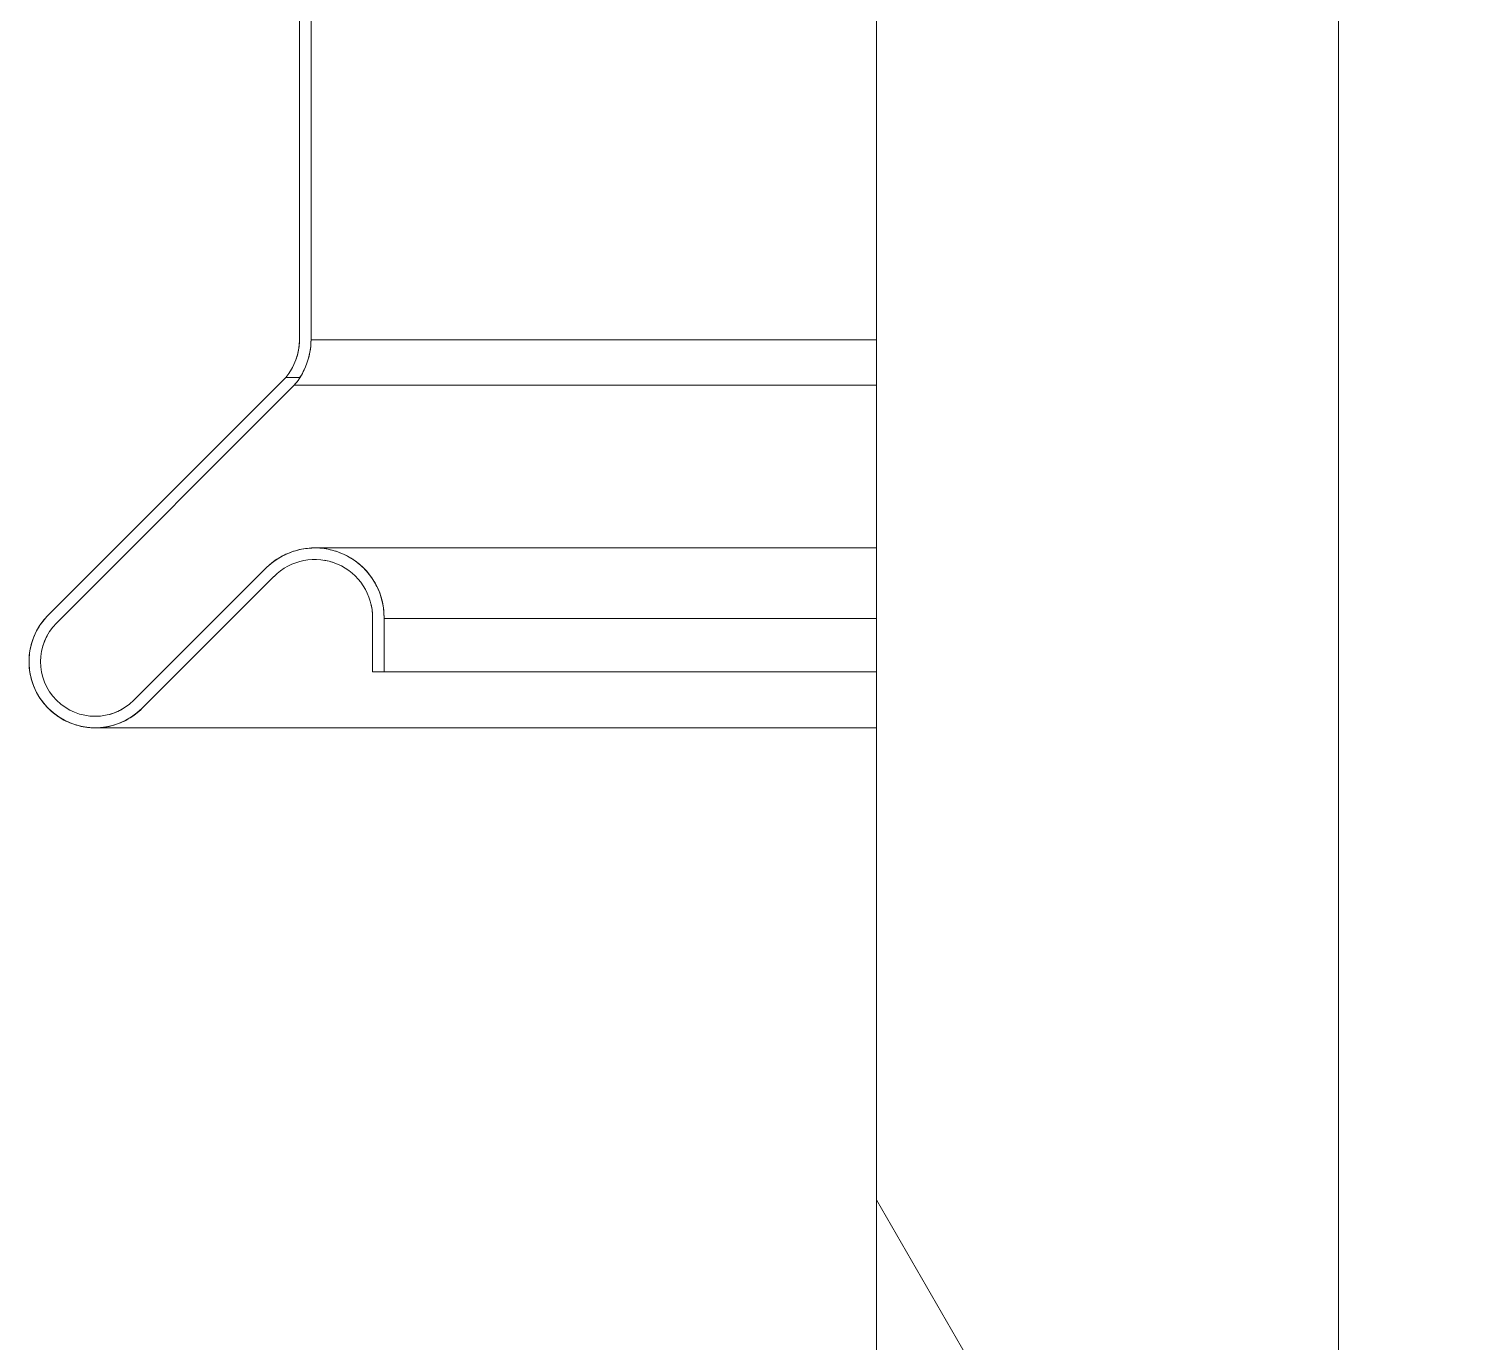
# Model space of a CAD drawing. Header units: millimetres. Extents: x -515342 to 330399, y -224905 to 507333.
# Drawn here: x 136837.1 to 136962.9, y 105274.6 to 105388.3 of the extents above; entities that cross this region are included whole.
import ezdxf

# ---------------------------------------------------------------- set-up
doc = ezdxf.new("R2010")
doc.units = ezdxf.units.MM
for name, color, linetype, lineweight in [('Ограждение', 7, 'Continuous', 0), ('Стены внутренние', 7, 'Continuous', 0), ('Стены отделка', 7, 'Continuous', 0), ('Стены перегородки', 7, 'Continuous', 0)]:
    doc.layers.add(name, color=color, linetype=linetype, lineweight=lineweight)

# ---------------------------------------------------------------- blocks, each defined once
blk = doc.blocks.new('Ограждение - Ограждение-9804452-О_АР_П_Разрез 1-1')
at = {"layer": 'Ограждение'}
h = blk.add_hatch(dxfattribs=at)
h.set_pattern_fill('FP_9', color=256, style=0, pattern_type=2)
h.set_pattern_definition([(45, (48650.6, 7579.1), (-106.066, 106.066), [])])
h.paths.add_polyline_path([(48690.82, 17296.59), (48695.65, 17298.78), (48688.96, 17298.78), (48690.08, 17297.47)])
h.paths.add_polyline_path([(48696.35, 17298.07), (48707.79, 17309.51), (48707.08, 17310.22), (48695.65, 17298.78)])
h.paths.add_polyline_path([(48688.96, 17298.78), (48688.96, 17305.47), (48686.77, 17300.64)])
h.paths.add_polyline_path([(48711, 17330), (48711, 17464.05), (48710, 17465), (48710, 17330)])
at = {"layer": 'Ограждение', "lineweight": 18}
for p, q in [((48710, 17465), (48710, 17330)), ((48711, 17330), (48711, 17464.05)), ((48708.81, 17326.74), (48688.25, 17306.18)), ((48688.96, 17305.47), (48709.55, 17326.07)), ((48707.08, 17310.22), (48695.65, 17298.78)), ((48696.35, 17298.07), (48707.79, 17309.51)), ((48716.33, 17305.89), (48716.33, 17301.26)), ((48717.33, 17301.26), (48717.33, 17305.88)), ((48716.33, 17301.26), (48717.33, 17301.26))]:
    blk.add_line(p, q, dxfattribs=at)
at = {"layer": 'Ограждение'}
for p, q in [((48711, 17330), (48760, 17330)), ((48710, 17326.74), (48708.81, 17326.74)), ((48709.55, 17326.07), (48760, 17326.07)), ((48760, 17311.98), (48711.33, 17311.98)), ((48717.33, 17305.88), (48760, 17305.88)), ((48717.33, 17301.26), (48717.33, 17305.88)), ((48717.33, 17301.26), (48760, 17301.26)), ((48692.3, 17296.4), (48760, 17296.4))]:
    blk.add_line(p, q, dxfattribs=at)
at = {"layer": 'Ограждение', "lineweight": 18}
for centre, radius, start, end in [((48704.81, 17330.04), 5.19, 320.4841, 359.5159), ((48704.81, 17330.04), 6.19, 320.021, 359.5567), ((48711.33, 17305.98), 6, 359.0871, 135), ((48711.33, 17305.98), 5, 359, 135), ((48692.3, 17302.13), 5.73, 135, 315), ((48692.3, 17302.13), 4.73, 135, 315)]:
    blk.add_arc(centre, radius, start, end, dxfattribs=at)
at = {"layer": 'Ограждение'}
for points in [[(48710, 17330), (48710, 17329.61), (48709.9, 17328.82), (48709.5, 17327.71), (48709.06, 17327.05), (48708.81, 17326.74)], [(48709.55, 17326.07), (48709.86, 17326.43), (48710.38, 17327.23), (48710.88, 17328.57), (48711, 17329.52), (48711, 17330)], [(48712.14, 17310.91), (48712.34, 17310.88), (48712.73, 17310.79), (48713.1, 17310.66), (48713.28, 17310.58)], [(48716.21, 17307.07), (48716.29, 17306.68), (48716.33, 17306.29), (48716.33, 17305.89)], [(48687.73, 17303.35), (48687.84, 17303.75), (48688, 17304.13), (48688.21, 17304.49)]]:
    blk.add_open_spline(points, degree=3, dxfattribs=at)
for points, knots in [([(48717.33, 17305.88), (48717.33, 17306.36), (48717.24, 17307.31), (48716.84, 17308.43), (48716.37, 17309.26), (48715.94, 17309.83), (48715.45, 17310.35), (48714.91, 17310.81), (48714.31, 17311.2), (48713.67, 17311.51), (48713, 17311.75), (48712.31, 17311.91), (48711.6, 17311.99), (48710.88, 17311.97), (48710.18, 17311.88), (48709.49, 17311.7), (48708.82, 17311.44), (48707.98, 17311), (48707.42, 17310.56), (48707.08, 17310.22)], [0, 0, 0, 0, 0.1, 0.2, 0.25, 0.3, 0.35, 0.4, 0.45, 0.5, 0.55, 0.6, 0.65, 0.7, 0.75, 0.8, 0.85, 0.9, 1, 1, 1, 1]), ([(48688.25, 17306.18), (48687.9, 17305.83), (48687.28, 17305.02), (48686.7, 17303.63), (48686.51, 17302.13), (48686.67, 17300.88), (48686.99, 17299.93), (48687.32, 17299.25), (48687.67, 17298.73), (48687.99, 17298.35), (48688.33, 17297.98), (48688.71, 17297.65), (48689.12, 17297.36), (48689.54, 17297.09), (48690.1, 17296.82), (48690.7, 17296.62), (48691.18, 17296.5), (48691.55, 17296.44), (48691.93, 17296.4), (48692.3, 17296.39), (48692.68, 17296.4), (48693.05, 17296.44), (48693.42, 17296.5), (48693.79, 17296.59), (48694.14, 17296.7), (48694.61, 17296.87), (48695.4, 17297.26), (48696, 17297.72), (48696.35, 17298.07)], [0, 0, 0, 0, 0.083333, 0.166667, 0.25, 0.333333, 0.375, 0.416667, 0.458333, 0.479167, 0.5, 0.541667, 0.5625, 0.583333, 0.625, 0.666667, 0.6875, 0.708333, 0.729167, 0.75, 0.770833, 0.791667, 0.8125, 0.833333, 0.854167, 0.875, 0.916667, 1, 1, 1, 1]), ([(48694.67, 17298.03), (48694.49, 17297.93), (48694.21, 17297.79), (48693.82, 17297.64), (48693.63, 17297.58), (48693.53, 17297.56)], [0.08333333, 0.08333333, 0.08333333, 0.08333333, 0.125, 0.14583333, 0.16666667, 0.16666667, 0.16666667, 0.16666667])]:
    blk.add_open_spline(points, degree=3, knots=knots, dxfattribs=at)

msp = doc.modelspace()

# ---------------------------------------------------------------- hatches: boundary and pattern name
at = {"layer": 'Стены внутренние'}
h = msp.add_hatch(dxfattribs=at)
h.set_pattern_fill('FP_11', color=256, style=0, pattern_type=2)
h.set_pattern_definition([(0, (136801.12, 95610.49), (406.4, 101.6), [33.528, -271.272, 33.528, -271.272, -1625.6]), (0, (136801.12, 95610.49), (406.4, 101.6), [-609.6, 33.528, -576.072, 33.528, -271.272, -711.2]), (0, (136801.12, 95610.49), (406.4, 101.6), [-1524, 33.528, -169.672, 33.528, -474.472]), (120, (136953.52, 95661.29), (-291.1882, 301.1527), [33.528, -271.272, 33.528, -271.272, -1625.6]), (120, (136953.52, 95661.29), (-291.1882, 301.1527), [-609.6, 33.528, -576.072, 33.528, -271.272, -711.2]), (120, (136953.52, 95661.29), (-291.1882, 301.1527), [-1524, 33.528, -169.672, 33.528, -474.472]), (240, (137004.32, 95864.49), (-115.2118, -402.7527), [33.528, -271.272, 33.528, -271.272, -1625.6]), (240, (137004.32, 95864.49), (-115.2118, -402.7527), [-609.6, 33.528, -576.072, 33.528, -271.272, -711.2]), (240, (137004.32, 95864.49), (-115.2118, -402.7527), [-1524, 33.528, -169.672, 33.528, -474.472])])
h.paths.add_polyline_path([(136950.5296, 105181.3929), (136950.5296, 105461.3929), (136910.5296, 105461.3929), (136910.5296, 105181.3929)])
h = msp.add_hatch(dxfattribs=at)
h.set_pattern_fill('FP_18', color=256, style=0, pattern_type=2)
h.set_pattern_definition([(45, (136801.12, 95610.5), (-235.732, 235.732), []), (45, (136958.28, 95610.5), (-235.732, 235.732), [])])
h.paths.add_polyline_path([(137312.7602, 105181.3929), (137400.5296, 105181.3929), (137400.5296, 105451.3929), (136950.5296, 105451.3929), (136950.5296, 105181.3929), (137105.5687, 105181.3929)])

# ---------------------------------------------------------------- linework, layer by layer
at = {"layer": 'Стены отделка'}
msp.add_line((136910.5296, 105461.3929), (136910.5296, 105181.3929), dxfattribs=at)
at = {"layer": 'Стены перегородки'}
msp.add_line((136950.5296, 105451.3929), (136950.5296, 105181.3929), dxfattribs=at)

# ---------------------------------------------------------------- block references
at = {"layer": 'Ограждение'}
msp.add_blockref('Ограждение - Ограждение-9804452-О_АР_П_Разрез 1-1', (88150.5296, 88031.3929), dxfattribs=at)

doc.saveas('drawing.dxf')
